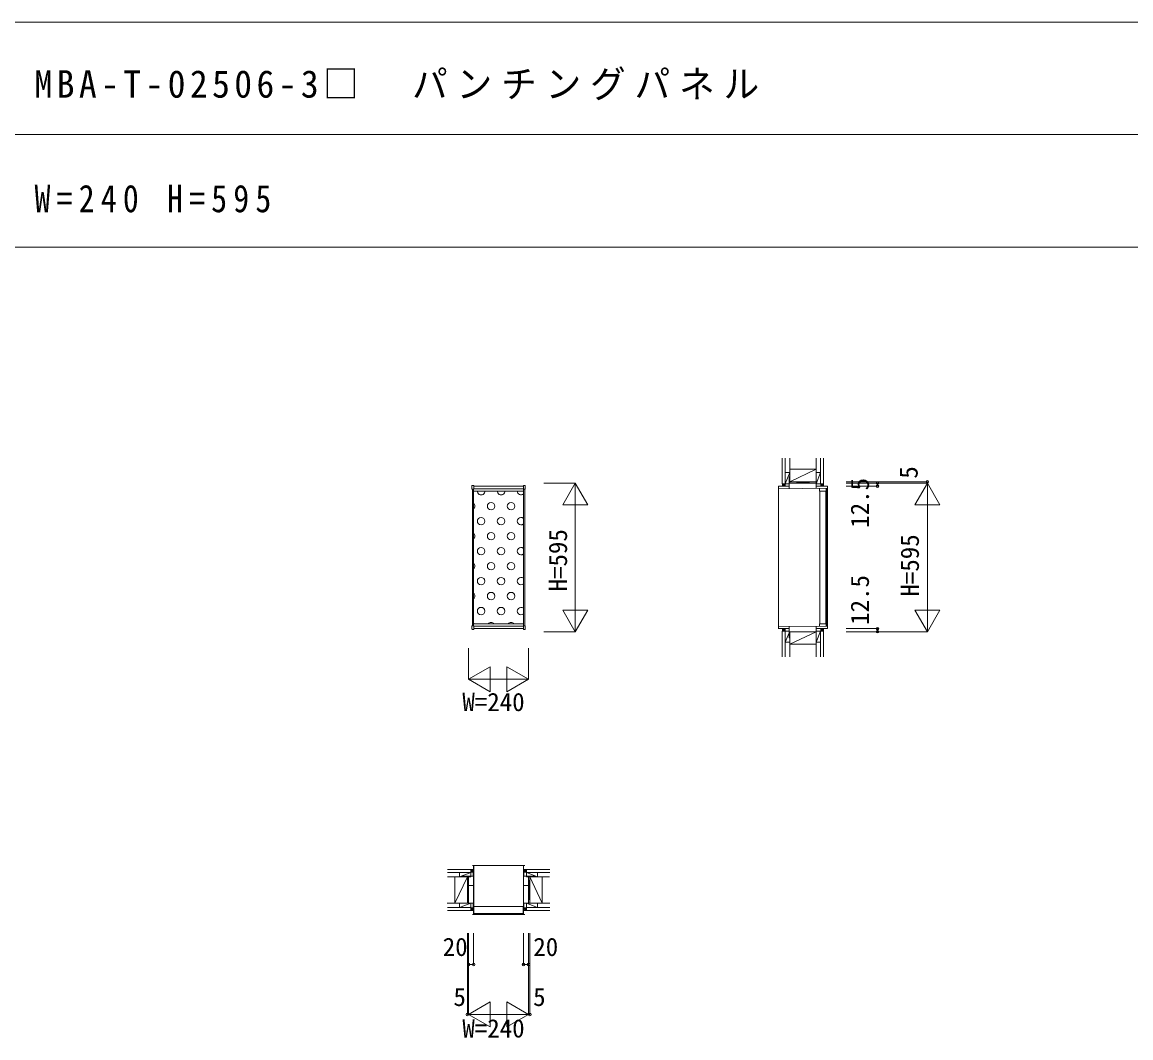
# Model space of a CAD drawing. Units: millimetres, scale not verified. Extents: x -14850 to 12650, y -10500 to 9500.
# Drawn here: x 1400 to 5839, y 60 to 4125 of the extents above; entities that cross this region are included whole.
import ezdxf
from ezdxf.enums import TextEntityAlignment as Align

# ---------------------------------------------------------------- set-up
doc = ezdxf.new("R2010")
doc.units = ezdxf.units.MM
doc.header["$LTSCALE"] = 50
doc.layers.add('0-0_0', color=7, linetype='Continuous')
for name, color, linetype, lineweight in [('0-1_USER1', 7, 'Continuous', 9), ('0-2_YKK_ZWAK', 2, 'Continuous', 9), ('0-3_YKK_11', 7, 'Continuous', 9), ('0-4_YKK_12', 4, 'Continuous', 9), ('0-5_YSS_K', 4, 'Continuous', 9), ('0-6_YKK_13', 4, 'Continuous', 9), ('0-7_YKK_D', 5, 'Continuous', 9), ('0-8_YKK_A1', 5, 'Continuous', 9)]:
    doc.layers.add(name, color=color, linetype=linetype, lineweight=lineweight)
doc.styles.add('ＭＳ ゴシック', font='')
doc.styles.get('ＭＳ ゴシック').set_extended_font_data('MS Gothic')

msp = doc.modelspace()

# ---------------------------------------------------------------- linework, layer by layer
at = {"layer": '0-1_USER1'}
for p, q in [((-14850, 4125), (12150, 4125)), ((-14850, 3675), (12150, 3675)), ((-14850, 3225), (12150, 3225))]:
    msp.add_line(p, q, dxfattribs=at)
at = {"layer": '0-2_YKK_ZWAK'}
for p, q in [((3614.67, 2280.14), (3489.67, 2280.14)), ((3614.67, 2280.14), (3564.67, 2193.54)), ((3614.67, 2280.14), (3614.67, 1685.14)), ((3614.67, 2280.14), (3664.67, 2193.54)), ((4699.77, 2285.14), (5024.77, 2285.14)), ((4699.77, 2280.14), (5024.77, 2280.14)), ((4699.77, 2267.64), (4824.77, 2267.64)), ((4824.77, 2280.14), (4824.77, 2267.64)), ((4974.77, 2193.54), (5024.77, 2280.14)), ((5024.77, 2280.14), (5024.77, 2285.14)), ((5024.77, 2280.14), (5024.77, 1685.14)), ((5074.77, 2193.54), (5024.77, 2280.14)), ((3664.67, 2193.54), (3564.67, 2193.54)), ((4974.77, 2193.54), (5074.77, 2193.54)), ((3564.67, 1771.74), (3664.67, 1771.74)), ((3614.67, 1685.14), (3564.67, 1771.74)), ((3614.67, 1685.14), (3664.67, 1771.74)), ((4974.77, 1771.74), (5024.77, 1685.14)), ((4974.77, 1771.74), (5074.77, 1771.74)), ((5024.77, 1685.14), (5074.77, 1771.74)), ((4699.77, 1697.64), (4824.77, 1697.64)), ((4824.77, 1685.14), (4824.77, 1697.64)), ((3614.67, 1685.14), (3489.67, 1685.14)), ((4699.77, 1685.14), (5024.77, 1685.14)), ((3187.87, 1619.64), (3187.87, 1494.64)), ((3427.87, 1619.64), (3427.87, 1494.64)), ((3187.87, 1494.64), (3274.48, 1544.64)), ((3274.48, 1444.64), (3274.48, 1544.64)), ((3341.27, 1544.64), (3341.27, 1444.64)), ((3427.87, 1494.64), (3341.27, 1544.64)), ((3187.87, 1494.64), (3427.87, 1494.64)), ((3187.87, 1494.64), (3274.48, 1444.64)), ((3427.87, 1494.64), (3341.27, 1444.64)), ((3182.87, 477.95), (3182.87, 152.95)), ((3187.87, 477.95), (3187.87, 152.95)), ((3207.87, 477.95), (3207.87, 352.95)), ((3407.87, 477.95), (3407.87, 352.95)), ((3427.87, 477.95), (3427.87, 152.95)), ((3432.87, 477.95), (3432.87, 152.95)), ((3187.87, 352.95), (3207.87, 352.95)), ((3407.87, 352.95), (3427.87, 352.95)), ((3187.87, 152.95), (3274.48, 202.95)), ((3274.48, 102.95), (3274.48, 202.95)), ((3341.27, 202.95), (3341.27, 102.95)), ((3427.87, 152.95), (3341.27, 202.95)), ((3182.87, 152.95), (3187.87, 152.95)), ((3187.87, 152.95), (3427.87, 152.95)), ((3187.87, 152.95), (3274.48, 102.95)), ((3427.87, 152.95), (3341.27, 102.95)), ((3427.87, 152.95), (3432.87, 152.95))]:
    msp.add_line(p, q, dxfattribs=at)
for centre in [(4824.77, 2280.14), (4824.77, 2267.64), (5024.77, 2285.14), (4824.77, 1697.64), (4824.77, 1685.14), (3187.87, 352.95), (3207.87, 352.95), (3407.87, 352.95), (3427.87, 352.95), (3182.87, 152.95), (3432.87, 152.95)]:
    msp.add_circle(centre, 5, dxfattribs=at)
at = {"layer": '0-3_YKK_11'}
for p, q in [((4443.77, 2277.64), (4443.77, 2380.14)), ((4455.77, 2277.64), (4455.77, 2380.14)), ((4473.77, 2280.14), (4473.77, 2380.14)), ((4578.77, 2335.14), (4578.77, 2380.14)), ((4596.77, 2277.64), (4596.77, 2380.14)), ((4608.77, 2277.64), (4608.77, 2380.14)), ((4455.77, 2277.64), (4473.77, 2322.64)), ((4455.77, 2322.64), (4455.77, 2277.64)), ((4473.77, 2322.64), (4455.77, 2322.64)), ((4578.77, 2335.14), (4473.77, 2285.14)), ((4473.77, 2335.14), (4578.77, 2335.14)), ((4473.77, 2335.14), (4473.77, 2285.14)), ((4473.77, 2280.14), (4473.77, 2322.64)), ((4578.77, 2285.14), (4578.77, 2335.14)), ((4596.77, 2322.64), (4578.77, 2322.64)), ((4578.77, 2322.64), (4578.77, 2277.64)), ((4596.77, 2277.64), (4596.77, 2322.64)), ((4443.77, 2277.64), (4471.17, 2277.64)), ((4454.77, 2277.64), (4454.77, 2267.64)), ((4454.77, 2267.64), (4470.77, 2267.64)), ((4456.77, 2277.64), (4471.17, 2277.64)), ((4467.77, 2277.64), (4457.77, 2277.64)), ((4470.77, 2267.64), (4470.77, 2277.64)), ((4578.77, 2285.14), (4473.77, 2285.14)), ((4473.77, 2280.14), (4578.77, 2285.14)), ((4473.77, 2285.14), (4578.77, 2285.14)), ((4473.77, 2285.14), (4473.77, 2280.14)), ((4473.77, 2280.14), (4578.77, 2280.14)), ((4578.77, 2280.14), (4578.77, 2285.14)), ((4578.77, 2274.64), (4578.77, 2267.64)), ((4578.77, 2267.64), (4597.77, 2267.64)), ((4596.77, 2277.64), (4579.77, 2277.64)), ((4597.77, 2267.64), (4597.77, 2277.64)), ((4443.77, 1585.14), (4443.77, 1687.64)), ((4443.77, 1687.64), (4470.77, 1687.64)), ((4454.77, 1697.64), (4470.77, 1697.64)), ((4455.77, 1687.64), (4455.77, 1585.14)), ((4471.17, 1687.64), (4455.77, 1687.64)), ((4455.77, 1687.64), (4455.77, 1642.64)), ((4467.77, 1687.64), (4457.77, 1687.64)), ((4470.77, 1697.64), (4470.77, 1687.64)), ((4596.77, 1687.64), (4578.77, 1687.64)), ((4581.77, 1687.64), (4594.77, 1687.64)), ((4596.77, 1585.14), (4596.77, 1687.64)), ((4608.77, 1687.64), (4608.77, 1585.14)), ((4455.77, 1642.64), (4471.17, 1681.14)), ((4473.77, 1685.14), (4578.77, 1685.14)), ((4473.77, 1685.14), (4473.77, 1635.14)), ((4473.77, 1585.14), (4473.77, 1659.14)), ((4578.77, 1585.14), (4578.77, 1685.14)), ((3196.37, 733.95), (3102.87, 733.95)), ((3196.37, 721.95), (3102.87, 721.95)), ((3151.37, 721.95), (3196.37, 721.95)), ((3196.37, 733.95), (3196.37, 703.95)), ((3196.37, 721.95), (3196.37, 706.55)), ((3196.37, 719.95), (3196.37, 709.95)), ((3206.37, 706.95), (3206.37, 722.95)), ((3409.37, 706.95), (3409.37, 722.95)), ((3419.37, 733.95), (3512.87, 733.95)), ((3419.37, 733.95), (3419.37, 703.95)), ((3419.37, 721.95), (3512.87, 721.95)), ((3464.37, 721.95), (3419.37, 721.95)), ((3464.37, 703.95), (3419.37, 721.95)), ((3419.37, 721.95), (3419.37, 706.55)), ((3419.37, 719.95), (3419.37, 709.95)), ((3464.37, 721.95), (3464.37, 703.95)), ((3182.87, 703.95), (3103.5, 703.95)), ((3132.87, 598.95), (3182.87, 703.95)), ((3132.87, 703.95), (3132.87, 598.95)), ((3196.37, 703.95), (3151.37, 703.95)), ((3182.87, 598.95), (3187.87, 703.95)), ((3187.87, 703.95), (3182.87, 703.95)), ((3187.87, 598.95), (3187.87, 703.95)), ((3196.37, 706.95), (3206.37, 706.95)), ((3419.37, 706.95), (3409.37, 706.95)), ((3419.37, 703.95), (3464.37, 703.95)), ((3427.87, 598.95), (3427.87, 703.95)), ((3427.87, 703.95), (3432.87, 703.95)), ((3482.87, 598.95), (3432.87, 703.95)), ((3432.87, 598.95), (3432.87, 703.95)), ((3432.87, 703.95), (3512.24, 703.95)), ((3482.87, 703.95), (3482.87, 598.95)), ((3182.87, 598.95), (3102.34, 598.95)), ((3196.37, 580.95), (3102.87, 580.95)), ((3132.87, 598.95), (3182.87, 598.95)), ((3196.37, 598.95), (3151.37, 598.95)), ((3151.37, 580.95), (3196.37, 598.95)), ((3151.37, 598.95), (3151.37, 580.95)), ((3151.37, 580.95), (3196.37, 580.95)), ((3182.87, 598.95), (3187.87, 598.95)), ((3196.37, 598.95), (3206.37, 598.95)), ((3196.37, 580.95), (3196.37, 598.95)), ((3196.37, 582.95), (3196.37, 592.95)), ((3206.37, 598.95), (3206.37, 579.95)), ((3409.37, 598.95), (3409.37, 579.95)), ((3419.37, 598.95), (3409.37, 598.95)), ((3464.37, 580.95), (3419.37, 598.95)), ((3419.37, 598.95), (3464.37, 598.95)), ((3419.37, 580.95), (3419.37, 598.95)), ((3419.37, 582.95), (3419.37, 592.95)), ((3419.37, 580.95), (3512.87, 580.95)), ((3464.37, 580.95), (3419.37, 580.95)), ((3432.87, 598.95), (3427.87, 598.95)), ((3464.37, 598.95), (3464.37, 580.95)), ((3102.87, 568.95), (3196.37, 568.95)), ((3512.87, 568.95), (3419.37, 568.95))]:
    msp.add_line(p, q, dxfattribs=at)
for points in [[(4596.77, 2322.64), (4578.77, 2277.64), (4594.77, 2277.64)], [(4597.77, 1697.64), (4578.77, 1697.64), (4578.77, 1687.64)], [(4578.77, 1642.64), (4596.77, 1642.64), (4596.77, 1687.64)], [(4578.77, 1687.64), (4578.77, 1642.64), (4596.77, 1687.64)], [(4455.77, 1642.64), (4473.77, 1642.64), (4473.77, 1660.14)], [(4578.77, 1685.14), (4473.77, 1635.14), (4578.77, 1635.14)], [(3151.37, 721.95), (3151.37, 703.95), (3196.37, 721.95)], [(3182.87, 703.95), (3182.87, 598.95), (3182.87, 703.95)], [(3432.87, 703.95), (3432.87, 598.95), (3427.87, 703.95)], [(3482.87, 598.95), (3432.87, 598.95), (3513.4, 598.95)]]:
    msp.add_lwpolyline(points, dxfattribs=at)
at = {"layer": '0-4_YKK_12'}
for p, q in [((3201.07, 2269.14), (3201.07, 2256.64)), ((3207.07, 2270.64), (3202.57, 2270.64)), ((3208.57, 2256.64), (3208.57, 2269.14)), ((3407.17, 2267.64), (3208.57, 2267.64)), ((3407.17, 2256.64), (3407.17, 2269.14)), ((3408.67, 2270.64), (3413.17, 2270.64)), ((3414.67, 2269.14), (3414.67, 2256.64)), ((3202.57, 2256.14), (3201.57, 2256.14)), ((3202.57, 2256.14), (3208.07, 2256.14)), ((3202.87, 1709.14), (3202.87, 2256.14)), ((3207.87, 1709.14), (3207.87, 2256.14)), ((3207.87, 2248.14), (3407.87, 2248.14)), ((3407.17, 2257.64), (3208.57, 2257.64)), ((3413.17, 2256.14), (3407.67, 2256.14)), ((3407.87, 1709.14), (3407.87, 2256.14)), ((3412.87, 1709.14), (3412.87, 2256.14)), ((3413.17, 2256.14), (3414.17, 2256.14)), ((3201.07, 1696.14), (3201.07, 1708.64)), ((3202.57, 1709.14), (3201.57, 1709.14)), ((3202.57, 1709.14), (3208.07, 1709.14)), ((3207.07, 1694.64), (3202.57, 1694.64)), ((3407.17, 1717.14), (3208.57, 1717.14)), ((3208.57, 1708.64), (3208.57, 1696.14)), ((3407.17, 1707.64), (3208.57, 1707.64)), ((3407.17, 1697.64), (3208.57, 1697.64)), ((3407.17, 1708.64), (3407.17, 1696.14)), ((3413.17, 1709.14), (3407.67, 1709.14)), ((3408.67, 1694.64), (3413.17, 1694.64)), ((3413.17, 1709.14), (3414.17, 1709.14)), ((3414.67, 1696.14), (3414.67, 1708.64))]:
    msp.add_line(p, q, dxfattribs=at)
for centre in [(3277.87, 2187.64), (3357.87, 2187.64), (3237.87, 2127.64), (3317.87, 2127.64), (3277.87, 2067.64), (3357.87, 2067.64), (3237.87, 2007.64), (3317.87, 2007.64), (3277.87, 1947.64), (3357.87, 1947.64), (3237.87, 1887.64), (3317.87, 1887.64), (3277.87, 1827.64), (3357.87, 1827.64), (3237.87, 1767.64), (3317.87, 1767.64)]:
    msp.add_circle(centre, 15, dxfattribs=at)
for centre, radius, start, end in [((3202.57, 2269.14), 1.5, 90, 180), ((3207.07, 2269.14), 1.5, 0, 90), ((3408.67, 2269.14), 1.5, 90, 180), ((3413.17, 2269.14), 1.5, 0, 90), ((3201.57, 2256.64), 0.5, 180, 270), ((3208.07, 2256.64), 0.5, 270, 0), ((3237.87, 2247.64), 15, 178.08978, 1.9102), ((3317.87, 2247.64), 15, 178.08978, 1.9102), ((3397.87, 2247.64), 15, 178.08978, 311.81027), ((3407.67, 2256.64), 0.5, 180, 270), ((3414.17, 2256.64), 0.5, 270, 0), ((3197.87, 2187.64), 15, 311.81033, 48.18965), ((3397.87, 2127.64), 15, 48.18971, 311.81027), ((3197.87, 2067.64), 15, 311.81033, 48.18965), ((3397.87, 2007.64), 15, 48.18971, 311.81027), ((3197.87, 1947.64), 15, 311.81033, 48.18965), ((3397.87, 1887.64), 15, 48.18971, 311.81027), ((3197.87, 1827.64), 15, 311.81033, 48.18965), ((3397.87, 1767.64), 15, 48.18971, 311.81027), ((3201.57, 1708.64), 0.5, 90, 180), ((3202.57, 1696.14), 1.5, 180, 270), ((3207.07, 1696.14), 1.5, 270, 0), ((3197.87, 1707.64), 15, 39.29701, 48.18965), ((3208.07, 1708.64), 0.5, 0, 90), ((3277.87, 1707.64), 15, 39.29701, 140.70297), ((3357.87, 1707.64), 15, 39.29701, 140.70297), ((3407.67, 1708.64), 0.5, 90, 180), ((3408.67, 1696.14), 1.5, 180, 270), ((3413.17, 1696.14), 1.5, 270, 0), ((3414.17, 1708.64), 0.5, 0, 90)]:
    msp.add_arc(centre, radius, start, end, dxfattribs=at)
at = {"layer": '0-5_YSS_K'}
for p, q in [((3202.87, 749.45), (3207.87, 749.45)), ((3207.87, 749.45), (3207.87, 553.45)), ((3208.62, 553.95), (3208.62, 748.95)), ((3208.62, 748.95), (3407.12, 748.95)), ((3407.12, 748.95), (3407.12, 553.95)), ((3407.87, 749.45), (3407.87, 553.45)), ((3412.87, 749.45), (3407.87, 749.45)), ((3162.87, 706.55), (3207.87, 706.55)), ((3162.87, 703.95), (3162.87, 706.55)), ((3175.67, 703.95), (3175.67, 706.55)), ((3187.87, 668.95), (3207.87, 668.95)), ((3187.87, 664.45), (3187.87, 668.95)), ((3452.87, 706.55), (3407.87, 706.55)), ((3427.87, 668.95), (3407.87, 668.95)), ((3427.87, 664.45), (3427.87, 668.95)), ((3440.07, 703.95), (3440.07, 706.55)), ((3452.87, 703.95), (3452.87, 706.55)), ((3187.87, 598.95), (3187.87, 618.95)), ((3207.87, 598.95), (3187.87, 598.95)), ((3208.87, 552.95), (3208.87, 584.95)), ((3208.87, 584.95), (3406.87, 584.95)), ((3406.87, 584.95), (3406.87, 552.95)), ((3407.87, 598.95), (3427.87, 598.95)), ((3427.87, 598.95), (3427.87, 618.95)), ((3207.87, 553.45), (3202.87, 553.45)), ((3407.12, 553.95), (3208.62, 553.95)), ((3406.87, 552.95), (3208.87, 552.95)), ((3210.87, 557.24), (3210.87, 555.24)), ((3404.87, 557.24), (3210.87, 557.24)), ((3210.87, 555.24), (3404.87, 555.24)), ((3404.87, 555.24), (3404.87, 557.24)), ((3407.87, 553.45), (3412.87, 553.45))]:
    msp.add_line(p, q, dxfattribs=at)
at = {"layer": '0-6_YKK_13'}
for p, q in [((4428.27, 2268.14), (4428.27, 1697.14)), ((4428.77, 2267.64), (4428.77, 2257.64)), ((4471.17, 2267.64), (4428.77, 2267.64)), ((4473.77, 2305.14), (4471.17, 2305.14)), ((4471.17, 2305.14), (4471.17, 2257.96)), ((4473.77, 2292.34), (4471.17, 2292.34)), ((4480.27, 2280.14), (4471.17, 2280.14)), ((4578.77, 2280.14), (4558.77, 2280.14)), ((4578.77, 2258.79), (4578.77, 2280.14)), ((4578.77, 2267.64), (4624.77, 2267.64)), ((4624.77, 2267.64), (4624.77, 2257.04)), ((4428.77, 2257.64), (4623.77, 2259.14)), ((4592.77, 2248.14), (4592.77, 2258.14)), ((4619.47, 2248.14), (4592.77, 2248.14)), ((4594.07, 2248.14), (4594.07, 1717.14)), ((4618.07, 1717.14), (4618.07, 2248.14)), ((4624.77, 2257.04), (4619.47, 2257.04)), ((4619.47, 2257.04), (4619.47, 2248.14)), ((4620.47, 2254.74), (4620.47, 1708.74)), ((4622.47, 2254.74), (4620.47, 2254.74)), ((4622.47, 1708.74), (4622.47, 2254.74)), ((4623.77, 2257.04), (4623.77, 2248.14)), ((4624.27, 2257.04), (4624.27, 1708.24)), ((4428.77, 1707.64), (4623.77, 1706.14)), ((4428.77, 1697.64), (4428.77, 1707.64)), ((4471.17, 1697.64), (4428.77, 1697.64)), ((4471.17, 1660.14), (4471.17, 1707.31)), ((4578.77, 1706.48), (4578.77, 1685.14)), ((4578.77, 1697.64), (4624.77, 1697.64)), ((4592.77, 1717.14), (4592.77, 1707.14)), ((4619.47, 1717.14), (4592.77, 1717.14)), ((4619.47, 1708.24), (4619.47, 1717.14)), ((4620.47, 1708.74), (4622.47, 1708.74)), ((4623.77, 1708.24), (4623.77, 1717.14)), ((4480.27, 1685.14), (4471.17, 1685.14)), ((4473.77, 1672.94), (4471.17, 1672.94)), ((4473.77, 1660.14), (4471.17, 1660.14)), ((4578.77, 1685.14), (4558.77, 1685.14))]:
    msp.add_line(p, q, dxfattribs=at)
msp.add_lwpolyline([(4624.77, 1697.64), (4624.77, 1708.24), (4619.47, 1708.24)], dxfattribs=at)
at = {"layer": '0-7_YKK_D'}
for p, q in [((3196.37, 733.95), (3196.67, 733.65)), ((3196.37, 731.74), (3198.27, 733.65)), ((3196.37, 726.09), (3203.93, 733.65)), ((3206.37, 722.95), (3196.37, 722.95)), ((3196.67, 733.65), (3206.07, 733.65)), ((3198.84, 722.9), (3206.37, 730.43)), ((3204.54, 722.95), (3206.37, 724.77)), ((3206.37, 733.95), (3206.07, 733.65)), ((3409.37, 733.95), (3409.67, 733.65)), ((3416.9, 722.9), (3409.37, 730.43)), ((3411.2, 722.95), (3409.37, 724.77)), ((3409.37, 722.95), (3419.37, 722.95)), ((3419.07, 733.65), (3409.67, 733.65)), ((3419.37, 726.09), (3411.82, 733.65)), ((3419.37, 731.74), (3417.47, 733.65)), ((3419.37, 733.95), (3419.07, 733.65)), ((3196.37, 568.95), (3196.37, 580.95)), ((3206.37, 579.95), (3196.37, 579.95)), ((3196.37, 578.12), (3198.2, 579.95)), ((3196.37, 572.46), (3203.86, 579.95)), ((3409.37, 579.95), (3419.37, 579.95)), ((3419.37, 572.46), (3411.89, 579.95)), ((3419.37, 578.12), (3417.54, 579.95)), ((3419.37, 568.95), (3419.37, 580.95)), ((3196.37, 568.95), (3196.67, 569.24)), ((3196.67, 569.24), (3206.07, 569.24)), ((3198.81, 569.24), (3206.37, 576.8)), ((3204.47, 569.24), (3206.37, 571.15)), ((3206.37, 568.95), (3206.07, 569.24)), ((3416.93, 569.24), (3409.37, 576.8)), ((3411.27, 569.24), (3409.37, 571.15)), ((3409.37, 568.95), (3409.67, 569.24)), ((3419.07, 569.24), (3409.67, 569.24)), ((3419.37, 568.95), (3419.07, 569.24))]:
    msp.add_line(p, q, dxfattribs=at)
at = {"layer": '0-8_YKK_A1'}
for p, q in [((4443.77, 2277.64), (4444.07, 2277.34)), ((4443.77, 2267.64), (4444.07, 2267.94)), ((4444.07, 2270.08), (4451.63, 2277.64)), ((4444.07, 2275.74), (4445.98, 2277.64)), ((4444.07, 2267.94), (4444.07, 2277.34)), ((4447.29, 2267.64), (4454.77, 2275.12)), ((4452.94, 2267.64), (4454.94, 2269.64)), ((4596.77, 2277.64), (4608.77, 2277.64)), ((4599.6, 2277.64), (4597.6, 2275.64)), ((4605.26, 2277.64), (4597.77, 2270.15)), ((4608.48, 2275.2), (4600.92, 2267.64)), ((4608.48, 2269.54), (4606.57, 2267.64)), ((4608.77, 2277.64), (4608.48, 2277.34)), ((4608.48, 2277.34), (4608.48, 2267.94)), ((4608.77, 2267.64), (4608.48, 2267.94)), ((4443.77, 1697.64), (4444.07, 1697.34)), ((4443.77, 1687.64), (4444.07, 1687.94)), ((4448.8, 1697.64), (4444.07, 1692.91)), ((4444.07, 1697.34), (4444.07, 1687.94)), ((4454.46, 1697.64), (4444.46, 1687.64)), ((4454.77, 1692.29), (4450.12, 1687.64)), ((4454.77, 1687.64), (4454.77, 1697.64)), ((4596.77, 1687.64), (4608.77, 1687.64)), ((4597.6, 1695.64), (4599.6, 1697.64)), ((4597.73, 1690.11), (4605.26, 1697.64)), ((4597.77, 1687.64), (4597.77, 1697.64)), ((4600.92, 1687.64), (4608.48, 1695.2)), ((4606.57, 1687.64), (4608.48, 1689.54)), ((4608.77, 1697.64), (4608.48, 1697.34)), ((4608.48, 1687.94), (4608.48, 1697.34)), ((4608.77, 1687.64), (4608.48, 1687.94))]:
    msp.add_line(p, q, dxfattribs=at)

# ---------------------------------------------------------------- texts
at = {"layer": '0-0_0', "char_height": 110, "attachment_point": 7, "style": 'ＭＳ ゴシック'}
for s, insert in [('\\T1.25;\\W0.95;MBA-T-02506-3□\u3000パンチングパネル', (1450, 3812.5)), ('\\T1.39;\\W0.85;W=240\\~H=595', (1450, 3362.5))]:
    msp.add_mtext(s, dxfattribs=dict(at, insert=insert))
at = {"layer": '0-2_YKK_ZWAK', "color": 4, "style": 'ＭＳ ゴシック'}
for s, p in [('5', (5007.77, 2297.66)), ('12.5', (4812.77, 2101.13)), ('H=595', (3603.99, 1846.4)), ('H=595', (5012.77, 1825.64)), ('12.5', (4812.77, 1712.5))]:
    msp.add_text(s, height=73.31, rotation=90, dxfattribs=at).set_placement(p, align=Align.BOTTOM_LEFT)
for s, p in [('W=240', (3162.87, 1345.29)), ('20', (3084.29, 364.95)), ('20', (3446.86, 364.95)), ('5', (3127.22, 164.95)), ('5', (3446.3, 164.95)), ('W=240', (3162.87, 38.76))]:
    msp.add_text(s, height=73.31, dxfattribs=at).set_placement(p, align=Align.BOTTOM_LEFT)

doc.saveas('drawing.dxf')
